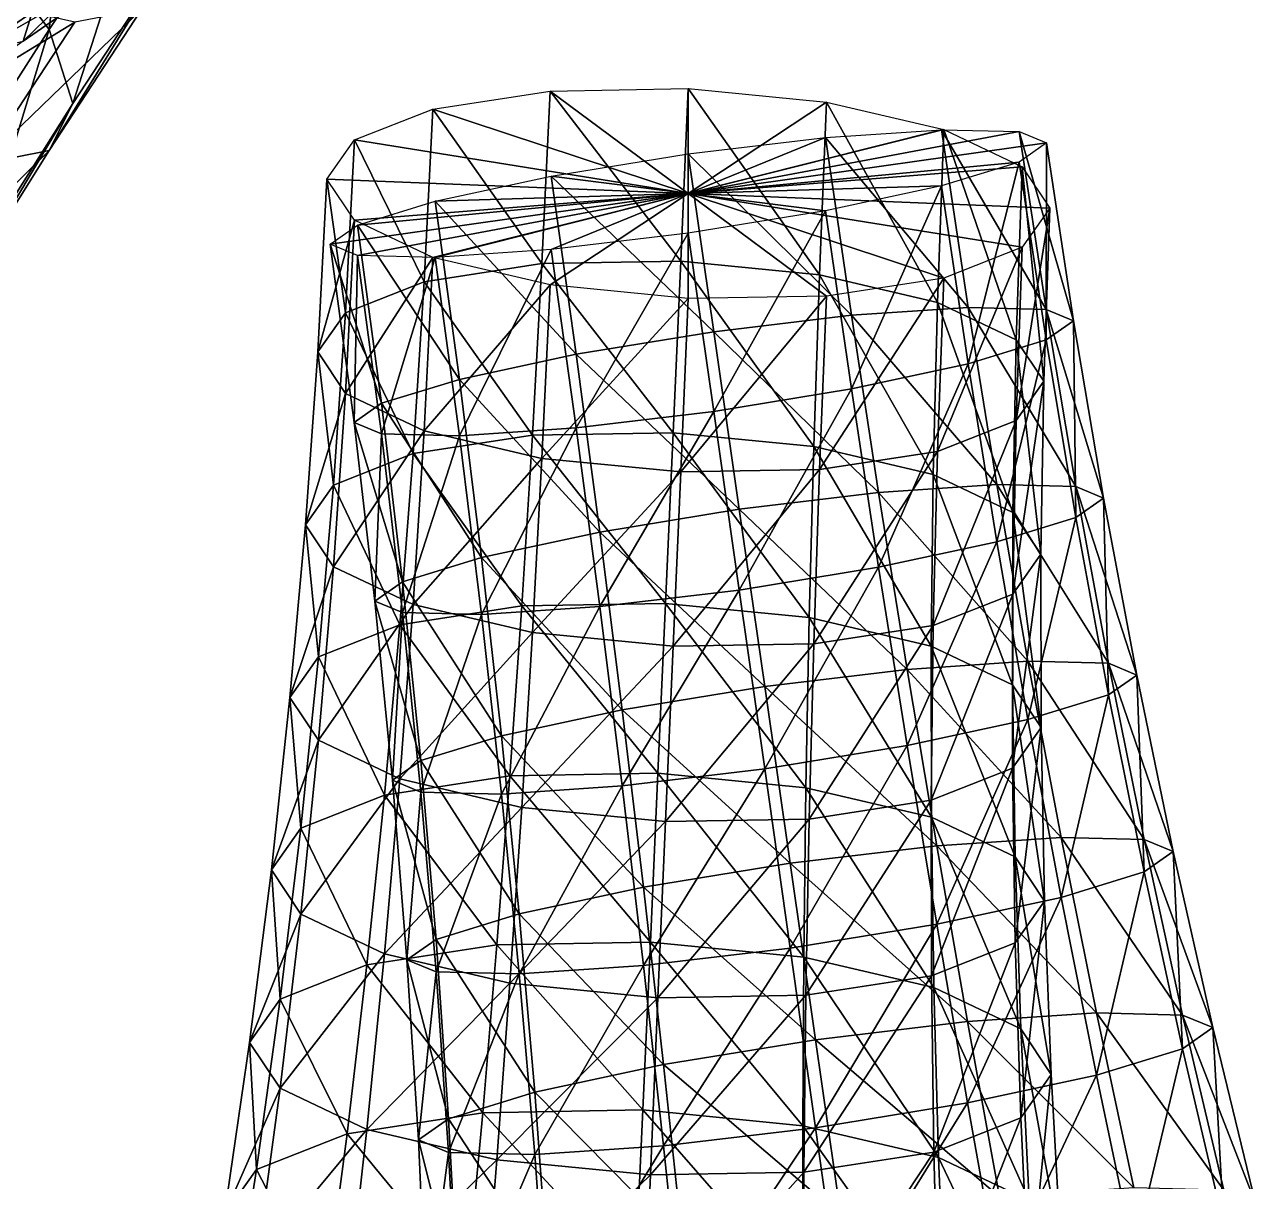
# Model space of a CAD drawing. Header units: metres. Extents: x 9079 to 9208, y 11521 to 11707.
# Drawn here: x 9159.6 to 9193.63, y 11554.23 to 11586.2 of the extents above; entities that cross this region are included whole.
import ezdxf

# ---------------------------------------------------------------- set-up
doc = ezdxf.new("R2010")
doc.units = ezdxf.units.M
for name, color, linetype in [('CONE_ST815GC40', 7, 'Continuous'), ('CONE_ST815GC41', 7, 'Continuous'), ('CONE_ST815GC42', 7, 'Continuous'), ('CONE_ST815GC43', 7, 'Continuous')]:
    doc.layers.add(name, color=color, linetype=linetype)

msp = doc.modelspace()

# ---------------------------------------------------------------- linework, layer by layer
at = {"layer": 'CONE_ST815GC40'}
for points in [[(9160.992, 11592.374, -192.239), (9160.279, 11586.068, -191.69), (9158.411, 11588.547, -194.165)], [(9160.992, 11592.374, -192.239), (9162.835, 11589.927, -189.796), (9160.279, 11586.068, -191.69)], [(9162.835, 11589.927, -189.796), (9160.934, 11584.022, -188.352), (9160.279, 11586.068, -191.69)], [(9162.835, 11589.927, -189.796), (9163.483, 11587.907, -186.501), (9160.934, 11584.022, -188.352)], [(9158.411, 11588.547, -194.165), (9160.279, 11586.068, -191.69), (9157.79, 11582.185, -193.632)], [(9163.483, 11587.907, -186.501), (9162.835, 11586.621, -182.856), (9160.279, 11582.719, -184.66)], [(9163.483, 11587.907, -186.501), (9160.279, 11582.719, -184.66), (9160.934, 11584.022, -188.352)], [(9160.992, 11586.265, -179.416), (9158.232, 11586.893, -176.705), (9155.616, 11582.994, -178.429)], [(9162.835, 11586.621, -182.856), (9160.992, 11586.265, -179.416), (9158.411, 11582.358, -181.175)], [(9162.835, 11586.621, -182.856), (9158.411, 11582.358, -181.175), (9160.279, 11582.719, -184.66)], [(9160.992, 11586.265, -179.416), (9155.616, 11582.994, -178.429), (9158.411, 11582.358, -181.175)], [(9160.279, 11586.068, -191.69), (9158.46, 11580.094, -190.223), (9157.79, 11582.185, -193.632)], [(9160.279, 11586.068, -191.69), (9160.934, 11584.022, -188.352), (9158.46, 11580.094, -190.223)], [(9160.934, 11584.022, -188.352), (9160.279, 11582.719, -184.66), (9157.79, 11578.763, -186.451)], [(9160.934, 11584.022, -188.352), (9157.79, 11578.763, -186.451), (9158.46, 11580.094, -190.223)], [(9160.279, 11582.719, -184.66), (9158.411, 11582.358, -181.175), (9155.882, 11578.395, -182.892)], [(9160.279, 11582.719, -184.66), (9155.882, 11578.395, -182.892), (9157.79, 11578.763, -186.451)]]:
    msp.add_3dface(points, dxfattribs=at)
at = {"layer": 'CONE_ST815GC41'}
for points in [[(9159.565, 11589.851, -191.171), (9160.045, 11587.292, -188.242), (9156.234, 11584.555, -189.974)], [(9163.911, 11589.972, -186.546), (9163.433, 11588.426, -182.995), (9159.565, 11585.74, -184.676)], [(9163.911, 11589.972, -186.546), (9159.565, 11585.74, -184.676), (9160.045, 11587.292, -188.242)], [(9162.073, 11588.118, -179.351), (9156.155, 11586.41, -177.819), (9158.199, 11585.43, -181.016)], [(9163.433, 11588.426, -182.995), (9162.073, 11588.118, -179.351), (9158.199, 11585.43, -181.016)], [(9163.433, 11588.426, -182.995), (9158.199, 11585.43, -181.016), (9159.565, 11585.74, -184.676)], [(9160.045, 11587.292, -188.242), (9159.565, 11585.74, -184.676), (9155.748, 11582.983, -186.361)], [(9160.045, 11587.292, -188.242), (9155.748, 11582.983, -186.361), (9156.234, 11584.555, -189.974)]]:
    msp.add_3dface(points, dxfattribs=at)
at = {"layer": 'CONE_ST815GC42'}
for points in [[(9177.953, 11581.532, -182.176), (9181.742, 11583.081, -191.3), (9184.954, 11583.297, -189.095)], [(9177.953, 11581.532, -182.176), (9184.954, 11583.297, -189.095), (9187.1, 11583.244, -185.837)], [(9177.953, 11581.532, -182.176), (9187.1, 11583.244, -185.837), (9187.854, 11582.931, -182.022)], [(9177.953, 11582.629, -192.116), (9181.742, 11583.081, -191.3), (9182.462, 11578.167, -191.883)], [(9177.953, 11581.532, -182.176), (9177.953, 11582.629, -192.116), (9181.742, 11583.081, -191.3)], [(9181.742, 11583.081, -191.3), (9184.954, 11583.297, -189.095), (9185.688, 11578.384, -189.668)], [(9181.742, 11583.081, -191.3), (9185.688, 11578.384, -189.668), (9182.462, 11578.167, -191.883)], [(9184.954, 11583.297, -189.095), (9187.1, 11583.244, -185.837), (9187.844, 11578.331, -186.396)], [(9184.954, 11583.297, -189.095), (9187.844, 11578.331, -186.396), (9185.688, 11578.384, -189.668)], [(9187.1, 11583.244, -185.837), (9187.854, 11582.931, -182.022), (9188.6, 11578.016, -182.564)], [(9187.1, 11583.244, -185.837), (9188.6, 11578.016, -182.564), (9187.844, 11578.331, -186.396)], [(9177.953, 11581.532, -182.176), (9187.854, 11582.931, -182.022), (9187.1, 11582.404, -178.23)], [(9187.854, 11582.931, -182.022), (9187.1, 11582.404, -178.23), (9187.844, 11577.488, -178.755)], [(9187.854, 11582.931, -182.022), (9187.844, 11577.488, -178.755), (9188.6, 11578.016, -182.564)], [(9174.164, 11582.01, -191.418), (9177.953, 11582.629, -192.116), (9178.657, 11577.713, -192.702)], [(9177.953, 11581.532, -182.176), (9174.164, 11582.01, -191.418), (9177.953, 11582.629, -192.116)], [(9177.953, 11582.629, -192.116), (9182.462, 11578.167, -191.883), (9178.657, 11577.713, -192.702)], [(9177.953, 11581.532, -182.176), (9187.1, 11582.404, -178.23), (9184.954, 11581.746, -175.039)], [(9187.1, 11582.404, -178.23), (9184.954, 11581.746, -175.039), (9185.688, 11576.826, -175.55)], [(9187.1, 11582.404, -178.23), (9185.688, 11576.826, -175.55), (9187.844, 11577.488, -178.755)], [(9170.953, 11581.319, -189.314), (9174.164, 11582.01, -191.418), (9174.851, 11577.092, -192.001)], [(9177.953, 11581.532, -182.176), (9170.953, 11581.319, -189.314), (9174.164, 11582.01, -191.418)], [(9174.164, 11582.01, -191.418), (9178.657, 11577.713, -192.702), (9174.851, 11577.092, -192.001)], [(9177.953, 11581.532, -182.176), (9184.954, 11581.746, -175.039), (9181.742, 11581.054, -172.934)], [(9184.954, 11581.746, -175.039), (9181.742, 11581.054, -172.934), (9182.462, 11576.132, -173.437)], [(9184.954, 11581.746, -175.039), (9182.462, 11576.132, -173.437), (9185.688, 11576.826, -175.55)], [(9177.953, 11581.532, -182.176), (9168.806, 11579.821, -178.515), (9168.053, 11580.134, -182.33)], [(9177.953, 11581.532, -182.176), (9168.053, 11580.134, -182.33), (9168.806, 11580.66, -186.122)], [(9177.953, 11581.532, -182.176), (9170.953, 11579.768, -175.257), (9168.806, 11579.821, -178.515)], [(9177.953, 11581.532, -182.176), (9168.806, 11580.66, -186.122), (9170.953, 11581.319, -189.314)], [(9168.806, 11580.66, -186.122), (9170.953, 11581.319, -189.314), (9171.625, 11576.398, -189.888)], [(9177.953, 11581.532, -182.176), (9174.164, 11579.984, -173.052), (9170.953, 11579.768, -175.257)], [(9170.953, 11581.319, -189.314), (9174.851, 11577.092, -192.001), (9171.625, 11576.398, -189.888)], [(9177.953, 11581.532, -182.176), (9177.953, 11580.435, -172.236), (9174.164, 11579.984, -173.052)], [(9177.953, 11581.532, -182.176), (9181.742, 11581.054, -172.934), (9177.953, 11580.435, -172.236)], [(9181.742, 11581.054, -172.934), (9177.953, 11580.435, -172.236), (9178.657, 11575.51, -172.736)], [(9181.742, 11581.054, -172.934), (9178.657, 11575.51, -172.736), (9182.462, 11576.132, -173.437)], [(9168.053, 11580.134, -182.33), (9168.806, 11580.66, -186.122), (9169.47, 11575.736, -186.683)], [(9168.806, 11580.66, -186.122), (9171.625, 11576.398, -189.888), (9169.47, 11575.736, -186.683)], [(9177.953, 11580.435, -172.236), (9174.164, 11579.984, -173.052), (9174.851, 11575.057, -173.555)], [(9177.953, 11580.435, -172.236), (9174.851, 11575.057, -173.555), (9178.657, 11575.51, -172.736)], [(9168.806, 11579.821, -178.515), (9168.053, 11580.134, -182.33), (9168.713, 11575.207, -182.874)], [(9168.053, 11580.134, -182.33), (9169.47, 11575.736, -186.683), (9168.713, 11575.207, -182.874)], [(9174.164, 11579.984, -173.052), (9170.953, 11579.768, -175.257), (9171.625, 11574.84, -175.77)], [(9174.164, 11579.984, -173.052), (9171.625, 11574.84, -175.77), (9174.851, 11575.057, -173.555)], [(9168.806, 11579.821, -178.515), (9168.713, 11575.207, -182.874), (9169.47, 11574.893, -179.042)], [(9170.953, 11579.768, -175.257), (9168.806, 11579.821, -178.515), (9169.47, 11574.893, -179.042)], [(9170.953, 11579.768, -175.257), (9169.47, 11574.893, -179.042), (9171.625, 11574.84, -175.77)], [(9182.462, 11578.167, -191.883), (9185.688, 11578.384, -189.668), (9186.483, 11573.487, -190.302)], [(9185.688, 11578.384, -189.668), (9187.844, 11578.331, -186.396), (9188.667, 11573.433, -186.987)], [(9185.688, 11578.384, -189.668), (9188.667, 11573.433, -186.987), (9186.483, 11573.487, -190.302)], [(9187.844, 11578.331, -186.396), (9188.6, 11578.016, -182.564), (9189.434, 11573.114, -183.105)], [(9187.844, 11578.331, -186.396), (9189.434, 11573.114, -183.105), (9188.667, 11573.433, -186.987)], [(9178.657, 11577.713, -192.702), (9182.462, 11578.167, -191.883), (9183.215, 11573.267, -192.545)], [(9182.462, 11578.167, -191.883), (9186.483, 11573.487, -190.302), (9183.215, 11573.267, -192.545)], [(9188.6, 11578.016, -182.564), (9187.844, 11577.488, -178.755), (9188.667, 11572.579, -179.247)], [(9188.6, 11578.016, -182.564), (9188.667, 11572.579, -179.247), (9189.434, 11573.114, -183.105)], [(9174.851, 11577.092, -192.001), (9178.657, 11577.713, -192.702), (9179.36, 11572.807, -193.375)], [(9178.657, 11577.713, -192.702), (9183.215, 11573.267, -192.545), (9179.36, 11572.807, -193.375)], [(9187.844, 11577.488, -178.755), (9185.688, 11576.826, -175.55), (9186.483, 11571.908, -176)], [(9187.844, 11577.488, -178.755), (9186.483, 11571.908, -176), (9188.667, 11572.579, -179.247)], [(9171.625, 11576.398, -189.888), (9174.851, 11577.092, -192.001), (9175.505, 11572.178, -192.665)], [(9174.851, 11577.092, -192.001), (9179.36, 11572.807, -193.375), (9175.505, 11572.178, -192.665)], [(9185.688, 11576.826, -175.55), (9182.462, 11576.132, -173.437), (9183.215, 11571.205, -173.859)], [(9185.688, 11576.826, -175.55), (9183.215, 11571.205, -173.859), (9186.483, 11571.908, -176)], [(9169.47, 11575.736, -186.683), (9171.625, 11576.398, -189.888), (9172.237, 11571.474, -190.524)], [(9171.625, 11576.398, -189.888), (9175.505, 11572.178, -192.665), (9172.237, 11571.474, -190.524)], [(9182.462, 11576.132, -173.437), (9178.657, 11575.51, -172.736), (9179.36, 11570.575, -173.149)], [(9182.462, 11576.132, -173.437), (9179.36, 11570.575, -173.149), (9183.215, 11571.205, -173.859)], [(9168.713, 11575.207, -182.874), (9169.47, 11575.736, -186.683), (9170.054, 11570.804, -187.277)], [(9169.47, 11575.736, -186.683), (9172.237, 11571.474, -190.524), (9170.054, 11570.804, -187.277)], [(9169.47, 11574.893, -179.042), (9168.713, 11575.207, -182.874), (9169.287, 11570.269, -183.419)], [(9168.713, 11575.207, -182.874), (9170.054, 11570.804, -187.277), (9169.287, 11570.269, -183.419)], [(9178.657, 11575.51, -172.736), (9174.851, 11575.057, -173.555), (9175.505, 11570.116, -173.979)], [(9178.657, 11575.51, -172.736), (9175.505, 11570.116, -173.979), (9179.36, 11570.575, -173.149)], [(9169.47, 11574.893, -179.042), (9169.287, 11570.269, -183.419), (9170.054, 11569.95, -179.537)], [(9171.625, 11574.84, -175.77), (9169.47, 11574.893, -179.042), (9170.054, 11569.95, -179.537)], [(9171.625, 11574.84, -175.77), (9170.054, 11569.95, -179.537), (9172.237, 11569.896, -176.222)], [(9174.851, 11575.057, -173.555), (9171.625, 11574.84, -175.77), (9172.237, 11569.896, -176.222)], [(9174.851, 11575.057, -173.555), (9172.237, 11569.896, -176.222), (9175.505, 11570.116, -173.979)], [(9183.215, 11573.267, -192.545), (9186.483, 11573.487, -190.302), (9187.339, 11568.605, -190.996)], [(9186.483, 11573.487, -190.302), (9188.667, 11573.433, -186.987), (9189.57, 11568.55, -187.61)], [(9186.483, 11573.487, -190.302), (9189.57, 11568.55, -187.61), (9187.339, 11568.605, -190.996)], [(9179.36, 11572.807, -193.375), (9183.215, 11573.267, -192.545), (9184.001, 11568.38, -193.287)], [(9183.215, 11573.267, -192.545), (9187.339, 11568.605, -190.996), (9184.001, 11568.38, -193.287)], [(9188.667, 11573.433, -186.987), (9189.434, 11573.114, -183.105), (9190.353, 11568.224, -183.645)], [(9188.667, 11573.433, -186.987), (9190.353, 11568.224, -183.645), (9189.57, 11568.55, -187.61)], [(9175.505, 11572.178, -192.665), (9179.36, 11572.807, -193.375), (9180.064, 11567.911, -194.135)], [(9179.36, 11572.807, -193.375), (9184.001, 11568.38, -193.287), (9180.064, 11567.911, -194.135)], [(9189.434, 11573.114, -183.105), (9188.667, 11572.579, -179.247), (9189.57, 11567.677, -179.704)], [(9189.434, 11573.114, -183.105), (9189.57, 11567.677, -179.704), (9190.353, 11568.224, -183.645)], [(9188.667, 11572.579, -179.247), (9186.483, 11571.908, -176), (9187.339, 11566.993, -176.387)], [(9188.667, 11572.579, -179.247), (9187.339, 11566.993, -176.387), (9189.57, 11567.677, -179.704)], [(9172.237, 11571.474, -190.524), (9175.505, 11572.178, -192.665), (9176.126, 11567.268, -193.41)], [(9175.505, 11572.178, -192.665), (9180.064, 11567.911, -194.135), (9176.126, 11567.268, -193.41)], [(9186.483, 11571.908, -176), (9183.215, 11571.205, -173.859), (9184.001, 11566.274, -174.2)], [(9186.483, 11571.908, -176), (9184.001, 11566.274, -174.2), (9187.339, 11566.993, -176.387)], [(9170.054, 11570.804, -187.277), (9172.237, 11571.474, -190.524), (9172.788, 11566.549, -191.223)], [(9172.237, 11571.474, -190.524), (9176.126, 11567.268, -193.41), (9172.788, 11566.549, -191.223)], [(9183.215, 11571.205, -173.859), (9179.36, 11570.575, -173.149), (9180.064, 11565.631, -173.475)], [(9183.215, 11571.205, -173.859), (9180.064, 11565.631, -173.475), (9184.001, 11566.274, -174.2)], [(9169.287, 11570.269, -183.419), (9170.054, 11570.804, -187.277), (9170.557, 11565.865, -187.906)], [(9170.054, 11570.804, -187.277), (9172.788, 11566.549, -191.223), (9170.557, 11565.865, -187.906)], [(9179.36, 11570.575, -173.149), (9175.505, 11570.116, -173.979), (9176.126, 11565.162, -174.322)], [(9179.36, 11570.575, -173.149), (9176.126, 11565.162, -174.322), (9180.064, 11565.631, -173.475)], [(9170.054, 11569.95, -179.537), (9169.287, 11570.269, -183.419), (9169.774, 11565.318, -183.965)], [(9169.287, 11570.269, -183.419), (9170.557, 11565.865, -187.906), (9169.774, 11565.318, -183.965)], [(9175.505, 11570.116, -173.979), (9172.237, 11569.896, -176.222), (9172.788, 11564.937, -176.614)], [(9175.505, 11570.116, -173.979), (9172.788, 11564.937, -176.614), (9176.126, 11565.162, -174.322)], [(9170.054, 11569.95, -179.537), (9169.774, 11565.318, -183.965), (9170.557, 11564.992, -180)], [(9172.237, 11569.896, -176.222), (9170.054, 11569.95, -179.537), (9170.557, 11564.992, -180)], [(9172.237, 11569.896, -176.222), (9170.557, 11564.992, -180), (9172.788, 11564.937, -176.614)], [(9180.064, 11567.911, -194.135), (9184.001, 11568.38, -193.287), (9184.82, 11563.507, -194.109)], [(9184.001, 11568.38, -193.287), (9187.339, 11568.605, -190.996), (9188.257, 11563.738, -191.75)], [(9184.001, 11568.38, -193.287), (9188.257, 11563.738, -191.75), (9184.82, 11563.507, -194.109)], [(9187.339, 11568.605, -190.996), (9189.57, 11568.55, -187.61), (9190.553, 11563.682, -188.265)], [(9187.339, 11568.605, -190.996), (9190.553, 11563.682, -188.265), (9188.257, 11563.738, -191.75)], [(9189.57, 11568.55, -187.61), (9190.353, 11568.224, -183.645), (9191.359, 11563.347, -184.183)], [(9189.57, 11568.55, -187.61), (9191.359, 11563.347, -184.183), (9190.553, 11563.682, -188.265)], [(9190.353, 11568.224, -183.645), (9189.57, 11567.677, -179.704), (9190.553, 11562.784, -180.126)], [(9190.353, 11568.224, -183.645), (9190.553, 11562.784, -180.126), (9191.359, 11563.347, -184.183)], [(9176.126, 11567.268, -193.41), (9180.064, 11567.911, -194.135), (9180.767, 11563.024, -194.982)], [(9180.064, 11567.911, -194.135), (9184.82, 11563.507, -194.109), (9180.767, 11563.024, -194.982)], [(9189.57, 11567.677, -179.704), (9187.339, 11566.993, -176.387), (9188.257, 11562.079, -176.712)], [(9189.57, 11567.677, -179.704), (9188.257, 11562.079, -176.712), (9190.553, 11562.784, -180.126)], [(9172.788, 11566.549, -191.223), (9176.126, 11567.268, -193.41), (9176.714, 11562.362, -194.235)], [(9176.126, 11567.268, -193.41), (9180.767, 11563.024, -194.982), (9176.714, 11562.362, -194.235)], [(9187.339, 11566.993, -176.387), (9184.001, 11566.274, -174.2), (9184.82, 11561.339, -174.46)], [(9187.339, 11566.993, -176.387), (9184.82, 11561.339, -174.46), (9188.257, 11562.079, -176.712)], [(9170.557, 11565.865, -187.906), (9172.788, 11566.549, -191.223), (9173.277, 11561.622, -191.984)], [(9172.788, 11566.549, -191.223), (9176.714, 11562.362, -194.235), (9173.277, 11561.622, -191.984)], [(9184.001, 11566.274, -174.2), (9180.064, 11565.631, -173.475), (9180.767, 11560.677, -173.714)], [(9184.001, 11566.274, -174.2), (9180.767, 11560.677, -173.714), (9184.82, 11561.339, -174.46)], [(9169.774, 11565.318, -183.965), (9170.557, 11565.865, -187.906), (9170.981, 11560.917, -188.57)], [(9170.557, 11565.865, -187.906), (9173.277, 11561.622, -191.984), (9170.981, 11560.917, -188.57)], [(9170.557, 11564.992, -180), (9169.774, 11565.318, -183.965), (9170.175, 11560.355, -184.513)], [(9169.774, 11565.318, -183.965), (9170.981, 11560.917, -188.57), (9170.175, 11560.355, -184.513)], [(9180.064, 11565.631, -173.475), (9176.126, 11565.162, -174.322), (9176.714, 11560.194, -174.587)], [(9180.064, 11565.631, -173.475), (9176.714, 11560.194, -174.587), (9180.767, 11560.677, -173.714)], [(9170.557, 11564.992, -180), (9170.175, 11560.355, -184.513), (9170.981, 11560.019, -180.431)], [(9172.788, 11564.937, -176.614), (9170.557, 11564.992, -180), (9170.981, 11560.019, -180.431)], [(9176.126, 11565.162, -174.322), (9172.788, 11564.937, -176.614), (9173.277, 11559.963, -176.945)], [(9176.126, 11565.162, -174.322), (9173.277, 11559.963, -176.945), (9176.714, 11560.194, -174.587)], [(9172.788, 11564.937, -176.614), (9170.981, 11560.019, -180.431), (9173.277, 11559.963, -176.945)], [(9184.82, 11563.507, -194.109), (9188.257, 11563.738, -191.75), (9189.235, 11558.887, -192.565)], [(9188.257, 11563.738, -191.75), (9190.553, 11563.682, -188.265), (9191.616, 11558.829, -188.952)], [(9188.257, 11563.738, -191.75), (9191.616, 11558.829, -188.952), (9189.235, 11558.887, -192.565)], [(9190.553, 11563.682, -188.265), (9191.359, 11563.347, -184.183), (9192.452, 11558.481, -184.72)], [(9190.553, 11563.682, -188.265), (9192.452, 11558.481, -184.72), (9191.616, 11558.829, -188.952)], [(9180.767, 11563.024, -194.982), (9184.82, 11563.507, -194.109), (9185.673, 11558.648, -195.011)], [(9184.82, 11563.507, -194.109), (9189.235, 11558.887, -192.565), (9185.673, 11558.648, -195.011)], [(9191.359, 11563.347, -184.183), (9190.553, 11562.784, -180.126), (9191.616, 11557.898, -180.514)], [(9191.359, 11563.347, -184.183), (9191.616, 11557.898, -180.514), (9192.452, 11558.481, -184.72)], [(9176.714, 11562.362, -194.235), (9180.767, 11563.024, -194.982), (9181.47, 11558.147, -195.915)], [(9180.767, 11563.024, -194.982), (9185.673, 11558.648, -195.011), (9181.47, 11558.147, -195.915)], [(9190.553, 11562.784, -180.126), (9188.257, 11562.079, -176.712), (9189.235, 11557.167, -176.974)], [(9190.553, 11562.784, -180.126), (9189.235, 11557.167, -176.974), (9191.616, 11557.898, -180.514)], [(9173.277, 11561.622, -191.984), (9176.714, 11562.362, -194.235), (9177.268, 11557.461, -195.142)], [(9176.714, 11562.362, -194.235), (9181.47, 11558.147, -195.915), (9177.268, 11557.461, -195.142)], [(9188.257, 11562.079, -176.712), (9184.82, 11561.339, -174.46), (9185.673, 11556.4, -174.64)], [(9188.257, 11562.079, -176.712), (9185.673, 11556.4, -174.64), (9189.235, 11557.167, -176.974)], [(9170.981, 11560.917, -188.57), (9173.277, 11561.622, -191.984), (9173.706, 11556.694, -192.807)], [(9173.277, 11561.622, -191.984), (9177.268, 11557.461, -195.142), (9173.706, 11556.694, -192.807)], [(9184.82, 11561.339, -174.46), (9180.767, 11560.677, -173.714), (9181.47, 11555.714, -173.866)], [(9184.82, 11561.339, -174.46), (9181.47, 11555.714, -173.866), (9185.673, 11556.4, -174.64)], [(9170.175, 11560.355, -184.513), (9170.981, 11560.917, -188.57), (9171.325, 11555.963, -189.268)], [(9170.981, 11560.917, -188.57), (9173.706, 11556.694, -192.807), (9171.325, 11555.963, -189.268)], [(9180.767, 11560.677, -173.714), (9176.714, 11560.194, -174.587), (9177.268, 11555.213, -174.771)], [(9180.767, 11560.677, -173.714), (9177.268, 11555.213, -174.771), (9181.47, 11555.714, -173.866)], [(9170.981, 11560.019, -180.431), (9170.175, 11560.355, -184.513), (9170.489, 11555.379, -185.062)], [(9170.175, 11560.355, -184.513), (9171.325, 11555.963, -189.268), (9170.489, 11555.379, -185.062)], [(9170.981, 11560.019, -180.431), (9170.489, 11555.379, -185.062), (9171.325, 11555.032, -180.83)], [(9173.277, 11559.963, -176.945), (9170.981, 11560.019, -180.431), (9171.325, 11555.032, -180.83)], [(9173.277, 11559.963, -176.945), (9171.325, 11555.032, -180.83), (9173.706, 11554.973, -177.216)], [(9176.714, 11560.194, -174.587), (9173.277, 11559.963, -176.945), (9173.706, 11554.973, -177.216)], [(9176.714, 11560.194, -174.587), (9173.706, 11554.973, -177.216), (9177.268, 11555.213, -174.771)], [(9185.673, 11558.648, -195.011), (9189.235, 11558.887, -192.565), (9190.275, 11554.052, -193.441)], [(9189.235, 11558.887, -192.565), (9191.616, 11558.829, -188.952), (9192.759, 11553.991, -189.67)], [(9189.235, 11558.887, -192.565), (9192.759, 11553.991, -189.67), (9190.275, 11554.052, -193.441)], [(9181.47, 11558.147, -195.915), (9185.673, 11558.648, -195.011), (9186.558, 11553.802, -195.992)], [(9185.673, 11558.648, -195.011), (9190.275, 11554.052, -193.441), (9186.558, 11553.802, -195.992)], [(9191.616, 11558.829, -188.952), (9192.452, 11558.481, -184.72), (9193.631, 11553.628, -185.255)], [(9191.616, 11558.829, -188.952), (9193.631, 11553.628, -185.255), (9192.759, 11553.991, -189.67)], [(9192.452, 11558.481, -184.72), (9191.616, 11557.898, -180.514), (9192.759, 11553.019, -180.867)], [(9192.452, 11558.481, -184.72), (9192.759, 11553.019, -180.867), (9193.631, 11553.628, -185.255)], [(9177.268, 11557.461, -195.142), (9181.47, 11558.147, -195.915), (9182.174, 11553.279, -196.936)], [(9181.47, 11558.147, -195.915), (9186.558, 11553.802, -195.992), (9182.174, 11553.279, -196.936)], [(9191.616, 11557.898, -180.514), (9189.235, 11557.167, -176.974), (9190.275, 11552.257, -177.174)], [(9191.616, 11557.898, -180.514), (9190.275, 11552.257, -177.174), (9192.759, 11553.019, -180.867)], [(9173.706, 11556.694, -192.807), (9177.268, 11557.461, -195.142), (9177.789, 11552.563, -196.129)], [(9177.268, 11557.461, -195.142), (9182.174, 11553.279, -196.936), (9177.789, 11552.563, -196.129)], [(9189.235, 11557.167, -176.974), (9185.673, 11556.4, -174.64), (9186.558, 11551.456, -174.738)], [(9189.235, 11557.167, -176.974), (9186.558, 11551.456, -174.738), (9190.275, 11552.257, -177.174)], [(9171.325, 11555.963, -189.268), (9173.706, 11556.694, -192.807), (9174.072, 11551.763, -193.693)], [(9173.706, 11556.694, -192.807), (9177.789, 11552.563, -196.129), (9174.072, 11551.763, -193.693)], [(9185.673, 11556.4, -174.64), (9181.47, 11555.714, -173.866), (9182.174, 11550.741, -173.931)], [(9185.673, 11556.4, -174.64), (9182.174, 11550.741, -173.931), (9186.558, 11551.456, -174.738)], [(9170.489, 11555.379, -185.062), (9171.325, 11555.963, -189.268), (9171.589, 11551, -190)], [(9171.325, 11555.963, -189.268), (9174.072, 11551.763, -193.693), (9171.589, 11551, -190)], [(9181.47, 11555.714, -173.866), (9177.268, 11555.213, -174.771), (9177.789, 11550.218, -174.875)], [(9181.47, 11555.714, -173.866), (9177.789, 11550.218, -174.875), (9182.174, 11550.741, -173.931)], [(9171.325, 11555.032, -180.83), (9170.489, 11555.379, -185.062), (9170.717, 11550.392, -185.612)], [(9170.489, 11555.379, -185.062), (9171.589, 11551, -190), (9170.717, 11550.392, -185.612)], [(9177.268, 11555.213, -174.771), (9173.706, 11554.973, -177.216), (9174.072, 11549.968, -177.427)], [(9177.268, 11555.213, -174.771), (9174.072, 11549.968, -177.427), (9177.789, 11550.218, -174.875)], [(9171.325, 11555.032, -180.83), (9170.717, 11550.392, -185.612), (9171.589, 11550.029, -181.197)], [(9173.706, 11554.973, -177.216), (9171.325, 11555.032, -180.83), (9171.589, 11550.029, -181.197)], [(9173.706, 11554.973, -177.216), (9171.589, 11550.029, -181.197), (9174.072, 11549.968, -177.427)]]:
    msp.add_3dface(points, dxfattribs=at)
at = {"layer": 'CONE_ST815GC43'}
for points in [[(9174.13, 11584.366, -190.971), (9177.953, 11584.433, -191.746), (9177.743, 11579.664, -193.237)], [(9177.953, 11581.532, -182.176), (9174.13, 11584.366, -190.971), (9177.953, 11584.433, -191.746)], [(9177.953, 11584.433, -191.746), (9181.584, 11579.288, -192.552), (9177.743, 11579.664, -193.237)], [(9177.953, 11584.433, -191.746), (9181.777, 11584.058, -191.064), (9181.584, 11579.288, -192.552)], [(9177.953, 11581.532, -182.176), (9177.953, 11584.433, -191.746), (9181.777, 11584.058, -191.064)], [(9170.888, 11583.867, -188.857), (9174.13, 11584.366, -190.971), (9173.903, 11579.597, -192.458)], [(9177.953, 11581.532, -182.176), (9170.888, 11583.867, -188.857), (9174.13, 11584.366, -190.971)], [(9174.13, 11584.366, -190.971), (9177.743, 11579.664, -193.237), (9173.903, 11579.597, -192.458)], [(9177.953, 11581.532, -182.176), (9181.777, 11584.058, -191.064), (9185.018, 11583.299, -189.029)], [(9181.777, 11584.058, -191.064), (9184.839, 11578.526, -190.508), (9181.584, 11579.288, -192.552)], [(9181.777, 11584.058, -191.064), (9185.018, 11583.299, -189.029), (9184.839, 11578.526, -190.508)], [(9168.723, 11583.013, -185.726), (9170.888, 11583.867, -188.857), (9170.648, 11579.097, -190.335)], [(9177.953, 11581.532, -182.176), (9168.723, 11583.013, -185.726), (9170.888, 11583.867, -188.857)], [(9170.888, 11583.867, -188.857), (9173.903, 11579.597, -192.458), (9170.648, 11579.097, -190.335)], [(9167.962, 11581.934, -182.054), (9168.723, 11583.013, -185.726), (9168.472, 11578.239, -187.19)], [(9177.953, 11581.532, -182.176), (9167.962, 11581.934, -182.054), (9168.723, 11583.013, -185.726)], [(9168.723, 11583.013, -185.726), (9170.648, 11579.097, -190.335), (9168.472, 11578.239, -187.19)], [(9177.953, 11581.532, -182.176), (9185.018, 11583.299, -189.029), (9187.184, 11582.271, -185.951)], [(9185.018, 11583.299, -189.029), (9187.014, 11577.493, -187.416), (9184.839, 11578.526, -190.508)], [(9185.018, 11583.299, -189.029), (9187.184, 11582.271, -185.951), (9187.014, 11577.493, -187.416)], [(9177.953, 11581.532, -182.176), (9187.184, 11582.271, -185.951), (9187.944, 11581.131, -182.298)], [(9187.184, 11582.271, -185.951), (9187.778, 11576.348, -183.747), (9187.014, 11577.493, -187.416)], [(9187.184, 11582.271, -185.951), (9187.944, 11581.131, -182.298), (9187.778, 11576.348, -183.747)], [(9168.723, 11580.793, -178.401), (9167.962, 11581.934, -182.054), (9167.709, 11577.155, -183.503)], [(9167.962, 11581.934, -182.054), (9168.472, 11578.239, -187.19), (9167.709, 11577.155, -183.503)], [(9177.953, 11581.532, -182.176), (9168.723, 11580.793, -178.401), (9167.962, 11581.934, -182.054)], [(9177.953, 11581.532, -182.176), (9170.888, 11579.765, -175.323), (9168.723, 11580.793, -178.401)], [(9177.953, 11581.532, -182.176), (9174.13, 11579.006, -173.288), (9170.888, 11579.765, -175.323)], [(9177.953, 11581.532, -182.176), (9177.953, 11578.632, -172.606), (9174.13, 11579.006, -173.288)], [(9177.953, 11581.532, -182.176), (9187.944, 11581.131, -182.298), (9187.184, 11580.051, -178.626)], [(9177.953, 11581.532, -182.176), (9187.184, 11580.051, -178.626), (9185.018, 11579.197, -175.495)], [(9177.953, 11581.532, -182.176), (9185.018, 11579.197, -175.495), (9181.777, 11578.699, -173.381)], [(9177.953, 11581.532, -182.176), (9181.777, 11578.699, -173.381), (9177.953, 11578.632, -172.606)], [(9187.944, 11581.131, -182.298), (9187.184, 11580.051, -178.626), (9187.014, 11575.264, -180.06)], [(9187.944, 11581.131, -182.298), (9187.014, 11575.264, -180.06), (9187.778, 11576.348, -183.747)], [(9168.723, 11580.793, -178.401), (9167.709, 11577.155, -183.503), (9168.472, 11576.009, -179.834)], [(9170.888, 11579.765, -175.323), (9168.723, 11580.793, -178.401), (9168.472, 11576.009, -179.834)], [(9187.184, 11580.051, -178.626), (9185.018, 11579.197, -175.495), (9184.839, 11574.406, -176.915)], [(9187.184, 11580.051, -178.626), (9184.839, 11574.406, -176.915), (9187.014, 11575.264, -180.06)], [(9170.888, 11579.765, -175.323), (9168.472, 11576.009, -179.834), (9170.648, 11574.977, -176.742)], [(9174.13, 11579.006, -173.288), (9170.888, 11579.765, -175.323), (9170.648, 11574.977, -176.742)], [(9173.903, 11579.597, -192.458), (9177.743, 11579.664, -193.237), (9177.534, 11574.922, -194.811)], [(9177.743, 11579.664, -193.237), (9181.424, 11574.541, -194.117), (9177.534, 11574.922, -194.811)], [(9177.743, 11579.664, -193.237), (9181.584, 11579.288, -192.552), (9181.424, 11574.541, -194.117)], [(9170.648, 11579.097, -190.335), (9173.903, 11579.597, -192.458), (9173.643, 11574.853, -194.023)], [(9173.903, 11579.597, -192.458), (9177.534, 11574.922, -194.811), (9173.643, 11574.853, -194.023)], [(9181.584, 11579.288, -192.552), (9184.722, 11573.768, -192.047), (9181.424, 11574.541, -194.117)], [(9181.584, 11579.288, -192.552), (9184.839, 11578.526, -190.508), (9184.722, 11573.768, -192.047)], [(9168.472, 11578.239, -187.19), (9170.648, 11579.097, -190.335), (9170.345, 11574.346, -191.872)], [(9170.648, 11579.097, -190.335), (9173.643, 11574.853, -194.023), (9170.345, 11574.346, -191.872)], [(9174.13, 11579.006, -173.288), (9170.648, 11574.977, -176.742), (9173.903, 11574.214, -174.698)], [(9177.953, 11578.632, -172.606), (9174.13, 11579.006, -173.288), (9173.903, 11574.214, -174.698)], [(9185.018, 11579.197, -175.495), (9181.777, 11578.699, -173.381), (9181.584, 11573.906, -174.792)], [(9185.018, 11579.197, -175.495), (9181.584, 11573.906, -174.792), (9184.839, 11574.406, -176.915)], [(9177.953, 11578.632, -172.606), (9173.903, 11574.214, -174.698), (9177.743, 11573.838, -174.013)], [(9181.777, 11578.699, -173.381), (9177.953, 11578.632, -172.606), (9177.743, 11573.838, -174.013)], [(9181.777, 11578.699, -173.381), (9177.743, 11573.838, -174.013), (9181.584, 11573.906, -174.792)], [(9184.839, 11578.526, -190.508), (9186.925, 11572.722, -188.915), (9184.722, 11573.768, -192.047)], [(9184.839, 11578.526, -190.508), (9187.014, 11577.493, -187.416), (9186.925, 11572.722, -188.915)], [(9167.709, 11577.155, -183.503), (9168.472, 11578.239, -187.19), (9168.142, 11573.477, -188.686)], [(9168.472, 11578.239, -187.19), (9170.345, 11574.346, -191.872), (9168.142, 11573.477, -188.686)], [(9187.014, 11577.493, -187.416), (9187.699, 11571.562, -185.198), (9186.925, 11572.722, -188.915)], [(9187.014, 11577.493, -187.416), (9187.778, 11576.348, -183.747), (9187.699, 11571.562, -185.198)], [(9168.472, 11576.009, -179.834), (9167.709, 11577.155, -183.503), (9167.368, 11572.379, -184.95)], [(9167.709, 11577.155, -183.503), (9168.142, 11573.477, -188.686), (9167.368, 11572.379, -184.95)], [(9187.778, 11576.348, -183.747), (9187.014, 11575.264, -180.06), (9186.925, 11570.464, -181.462)], [(9187.778, 11576.348, -183.747), (9186.925, 11570.464, -181.462), (9187.699, 11571.562, -185.198)], [(9168.472, 11576.009, -179.834), (9167.368, 11572.379, -184.95), (9168.142, 11571.219, -181.233)], [(9170.648, 11574.977, -176.742), (9168.472, 11576.009, -179.834), (9168.142, 11571.219, -181.233)], [(9187.014, 11575.264, -180.06), (9184.839, 11574.406, -176.915), (9184.722, 11569.595, -178.276)], [(9187.014, 11575.264, -180.06), (9184.722, 11569.595, -178.276), (9186.925, 11570.464, -181.462)], [(9170.648, 11574.977, -176.742), (9168.142, 11571.219, -181.233), (9170.345, 11570.173, -178.101)], [(9173.903, 11574.214, -174.698), (9170.648, 11574.977, -176.742), (9170.345, 11570.173, -178.101)], [(9170.345, 11574.346, -191.872), (9173.643, 11574.853, -194.023), (9173.35, 11570.134, -195.663)], [(9173.643, 11574.853, -194.023), (9177.324, 11570.204, -196.469), (9173.35, 11570.134, -195.663)], [(9173.643, 11574.853, -194.023), (9177.534, 11574.922, -194.811), (9177.324, 11570.204, -196.469)], [(9177.534, 11574.922, -194.811), (9181.297, 11569.815, -195.76), (9177.324, 11570.204, -196.469)], [(9177.534, 11574.922, -194.811), (9181.424, 11574.541, -194.117), (9181.297, 11569.815, -195.76)], [(9181.424, 11574.541, -194.117), (9184.666, 11569.026, -193.645), (9181.297, 11569.815, -195.76)], [(9181.424, 11574.541, -194.117), (9184.722, 11573.768, -192.047), (9184.666, 11569.026, -193.645)], [(9168.142, 11573.477, -188.686), (9170.345, 11574.346, -191.872), (9169.981, 11569.616, -193.466)], [(9170.345, 11574.346, -191.872), (9173.35, 11570.134, -195.663), (9169.981, 11569.616, -193.466)], [(9173.903, 11574.214, -174.698), (9170.345, 11570.173, -178.101), (9173.643, 11569.4, -176.031)], [(9177.743, 11573.838, -174.013), (9173.903, 11574.214, -174.698), (9173.643, 11569.4, -176.031)], [(9184.839, 11574.406, -176.915), (9181.584, 11573.906, -174.792), (9181.424, 11569.088, -176.125)], [(9184.839, 11574.406, -176.915), (9181.424, 11569.088, -176.125), (9184.722, 11569.595, -178.276)], [(9177.743, 11573.838, -174.013), (9173.643, 11569.4, -176.031), (9177.534, 11569.019, -175.337)], [(9181.584, 11573.906, -174.792), (9177.743, 11573.838, -174.013), (9177.534, 11569.019, -175.337)], [(9181.584, 11573.906, -174.792), (9177.534, 11569.019, -175.337), (9181.424, 11569.088, -176.125)], [(9184.722, 11573.768, -192.047), (9186.917, 11567.958, -190.446), (9184.666, 11569.026, -193.645)], [(9184.722, 11573.768, -192.047), (9186.925, 11572.722, -188.915), (9186.917, 11567.958, -190.446)], [(9167.368, 11572.379, -184.95), (9168.142, 11573.477, -188.686), (9167.731, 11568.729, -190.212)], [(9168.142, 11573.477, -188.686), (9169.981, 11569.616, -193.466), (9167.731, 11568.729, -190.212)], [(9186.925, 11572.722, -188.915), (9187.707, 11566.772, -186.649), (9186.917, 11567.958, -190.446)], [(9186.925, 11572.722, -188.915), (9187.699, 11571.562, -185.198), (9187.707, 11566.772, -186.649)], [(9168.142, 11571.219, -181.233), (9167.368, 11572.379, -184.95), (9166.94, 11567.607, -186.396)], [(9167.368, 11572.379, -184.95), (9167.731, 11568.729, -190.212), (9166.94, 11567.607, -186.396)], [(9187.699, 11571.562, -185.198), (9186.925, 11570.464, -181.462), (9186.917, 11565.65, -182.834)], [(9187.699, 11571.562, -185.198), (9186.917, 11565.65, -182.834), (9187.707, 11566.772, -186.649)], [(9168.142, 11571.219, -181.233), (9166.94, 11567.607, -186.396), (9167.731, 11566.422, -182.6)], [(9170.345, 11570.173, -178.101), (9168.142, 11571.219, -181.233), (9167.731, 11566.422, -182.6)], [(9186.925, 11570.464, -181.462), (9184.722, 11569.595, -178.276), (9184.666, 11564.763, -179.579)], [(9186.925, 11570.464, -181.462), (9184.666, 11564.763, -179.579), (9186.917, 11565.65, -182.834)], [(9170.345, 11570.173, -178.101), (9167.731, 11566.422, -182.6), (9169.981, 11565.353, -179.401)], [(9173.643, 11569.4, -176.031), (9170.345, 11570.173, -178.101), (9169.981, 11565.353, -179.401)], [(9169.981, 11569.616, -193.466), (9173.35, 11570.134, -195.663), (9173.023, 11565.44, -197.381)], [(9173.35, 11570.134, -195.663), (9177.114, 11565.512, -198.21), (9173.023, 11565.44, -197.381)], [(9173.35, 11570.134, -195.663), (9177.324, 11570.204, -196.469), (9177.114, 11565.512, -198.21)], [(9177.324, 11570.204, -196.469), (9181.204, 11565.111, -197.481), (9177.114, 11565.512, -198.21)], [(9177.324, 11570.204, -196.469), (9181.297, 11569.815, -195.76), (9181.204, 11565.111, -197.481)], [(9181.297, 11569.815, -195.76), (9184.672, 11564.299, -195.304), (9181.204, 11565.111, -197.481)], [(9181.297, 11569.815, -195.76), (9184.666, 11569.026, -193.645), (9184.672, 11564.299, -195.304)], [(9167.731, 11568.729, -190.212), (9169.981, 11569.616, -193.466), (9169.556, 11564.907, -195.12)], [(9169.981, 11569.616, -193.466), (9173.023, 11565.44, -197.381), (9169.556, 11564.907, -195.12)], [(9173.643, 11569.4, -176.031), (9169.981, 11565.353, -179.401), (9173.35, 11564.565, -177.286)], [(9177.534, 11569.019, -175.337), (9173.643, 11569.4, -176.031), (9173.35, 11564.565, -177.286)], [(9184.722, 11569.595, -178.276), (9181.424, 11569.088, -176.125), (9181.297, 11564.245, -177.382)], [(9184.722, 11569.595, -178.276), (9181.297, 11564.245, -177.382), (9184.666, 11564.763, -179.579)], [(9181.424, 11569.088, -176.125), (9177.534, 11569.019, -175.337), (9177.324, 11564.175, -176.577)], [(9181.424, 11569.088, -176.125), (9177.324, 11564.175, -176.577), (9181.297, 11564.245, -177.382)], [(9166.94, 11567.607, -186.396), (9167.731, 11568.729, -190.212), (9167.239, 11563.993, -191.77)], [(9167.731, 11568.729, -190.212), (9169.556, 11564.907, -195.12), (9167.239, 11563.993, -191.77)], [(9177.534, 11569.019, -175.337), (9173.35, 11564.565, -177.286), (9177.324, 11564.175, -176.577)], [(9184.666, 11569.026, -193.645), (9186.917, 11567.958, -190.446), (9186.989, 11563.199, -192.01)], [(9184.666, 11569.026, -193.645), (9186.989, 11563.199, -192.01), (9184.672, 11564.299, -195.304)], [(9186.917, 11567.958, -190.446), (9187.707, 11566.772, -186.649), (9187.803, 11561.979, -188.102)], [(9186.917, 11567.958, -190.446), (9187.803, 11561.979, -188.102), (9186.989, 11563.199, -192.01)], [(9167.731, 11566.422, -182.6), (9166.94, 11567.607, -186.396), (9166.425, 11562.839, -187.842)], [(9166.94, 11567.607, -186.396), (9167.239, 11563.993, -191.77), (9166.425, 11562.839, -187.842)], [(9187.707, 11566.772, -186.649), (9186.917, 11565.65, -182.834), (9186.989, 11560.824, -184.174)], [(9187.707, 11566.772, -186.649), (9186.989, 11560.824, -184.174), (9187.803, 11561.979, -188.102)], [(9167.731, 11566.422, -182.6), (9166.425, 11562.839, -187.842), (9167.239, 11561.618, -183.933)], [(9169.981, 11565.353, -179.401), (9167.731, 11566.422, -182.6), (9167.239, 11561.618, -183.933)], [(9169.981, 11565.353, -179.401), (9167.239, 11561.618, -183.933), (9169.556, 11560.519, -180.64)], [(9169.556, 11564.907, -195.12), (9173.023, 11565.44, -197.381), (9172.663, 11560.771, -199.176)], [(9173.35, 11564.565, -177.286), (9169.981, 11565.353, -179.401), (9169.556, 11560.519, -180.64)], [(9173.023, 11565.44, -197.381), (9176.904, 11560.845, -200.036), (9172.663, 11560.771, -199.176)], [(9173.023, 11565.44, -197.381), (9177.114, 11565.512, -198.21), (9176.904, 11560.845, -200.036)], [(9177.114, 11565.512, -198.21), (9181.145, 11560.43, -199.279), (9176.904, 11560.845, -200.036)], [(9177.114, 11565.512, -198.21), (9181.204, 11565.111, -197.481), (9181.145, 11560.43, -199.279)], [(9186.917, 11565.65, -182.834), (9184.666, 11564.763, -179.579), (9184.672, 11559.911, -180.824)], [(9186.917, 11565.65, -182.834), (9184.672, 11559.911, -180.824), (9186.989, 11560.824, -184.174)], [(9181.204, 11565.111, -197.481), (9184.74, 11559.588, -197.022), (9181.145, 11560.43, -199.279)], [(9181.204, 11565.111, -197.481), (9184.672, 11564.299, -195.304), (9184.74, 11559.588, -197.022)], [(9167.239, 11563.993, -191.77), (9169.556, 11564.907, -195.12), (9169.068, 11560.218, -196.831)], [(9169.556, 11564.907, -195.12), (9172.663, 11560.771, -199.176), (9169.068, 11560.218, -196.831)], [(9184.666, 11564.763, -179.579), (9181.297, 11564.245, -177.382), (9181.204, 11559.378, -178.563)], [(9184.666, 11564.763, -179.579), (9181.204, 11559.378, -178.563), (9184.672, 11559.911, -180.824)], [(9173.35, 11564.565, -177.286), (9169.556, 11560.519, -180.64), (9173.023, 11559.706, -178.463)], [(9177.324, 11564.175, -176.577), (9173.35, 11564.565, -177.286), (9173.023, 11559.706, -178.463)], [(9184.672, 11564.299, -195.304), (9186.989, 11563.199, -192.01), (9187.142, 11558.448, -193.608)], [(9184.672, 11564.299, -195.304), (9187.142, 11558.448, -193.608), (9184.74, 11559.588, -197.022)], [(9166.425, 11562.839, -187.842), (9167.239, 11563.993, -191.77), (9166.666, 11559.271, -193.358)], [(9167.239, 11563.993, -191.77), (9169.068, 11560.218, -196.831), (9166.666, 11559.271, -193.358)], [(9177.324, 11564.175, -176.577), (9173.023, 11559.706, -178.463), (9177.114, 11559.306, -177.733)], [(9181.297, 11564.245, -177.382), (9177.324, 11564.175, -176.577), (9177.114, 11559.306, -177.733)], [(9181.297, 11564.245, -177.382), (9177.114, 11559.306, -177.733), (9181.204, 11559.378, -178.563)], [(9186.989, 11563.199, -192.01), (9187.803, 11561.979, -188.102), (9187.986, 11557.182, -189.556)], [(9186.989, 11563.199, -192.01), (9187.986, 11557.182, -189.556), (9187.142, 11558.448, -193.608)], [(9167.239, 11561.618, -183.933), (9166.425, 11562.839, -187.842), (9165.822, 11558.073, -189.286)], [(9166.425, 11562.839, -187.842), (9166.666, 11559.271, -193.358), (9165.822, 11558.073, -189.286)], [(9187.803, 11561.979, -188.102), (9186.989, 11560.824, -184.174), (9187.142, 11555.985, -185.483)], [(9187.803, 11561.979, -188.102), (9187.142, 11555.985, -185.483), (9187.986, 11557.182, -189.556)], [(9167.239, 11561.618, -183.933), (9165.822, 11558.073, -189.286), (9166.666, 11556.808, -185.234)], [(9169.556, 11560.519, -180.64), (9167.239, 11561.618, -183.933), (9166.666, 11556.808, -185.234)], [(9169.068, 11560.218, -196.831), (9172.663, 11560.771, -199.176), (9172.27, 11556.126, -201.048)], [(9172.663, 11560.771, -199.176), (9176.694, 11556.204, -201.945), (9172.27, 11556.126, -201.048)], [(9172.663, 11560.771, -199.176), (9176.904, 11560.845, -200.036), (9176.694, 11556.204, -201.945)], [(9176.904, 11560.845, -200.036), (9181.119, 11555.77, -201.155), (9176.694, 11556.204, -201.945)], [(9176.904, 11560.845, -200.036), (9181.145, 11560.43, -199.279), (9181.119, 11555.77, -201.155)], [(9186.989, 11560.824, -184.174), (9184.672, 11559.911, -180.824), (9184.74, 11555.038, -182.011)], [(9186.989, 11560.824, -184.174), (9184.74, 11555.038, -182.011), (9187.142, 11555.985, -185.483)], [(9169.556, 11560.519, -180.64), (9166.666, 11556.808, -185.234), (9169.068, 11555.668, -181.82)], [(9166.666, 11559.271, -193.358), (9169.068, 11560.218, -196.831), (9168.519, 11555.549, -198.601)], [(9169.068, 11560.218, -196.831), (9172.27, 11556.126, -201.048), (9168.519, 11555.549, -198.601)], [(9173.023, 11559.706, -178.463), (9169.556, 11560.519, -180.64), (9169.068, 11555.668, -181.82)], [(9181.145, 11560.43, -199.279), (9184.87, 11554.892, -198.8), (9181.119, 11555.77, -201.155)], [(9181.145, 11560.43, -199.279), (9184.74, 11559.588, -197.022), (9184.87, 11554.892, -198.8)], [(9184.672, 11559.911, -180.824), (9181.204, 11559.378, -178.563), (9181.145, 11554.485, -179.666)], [(9184.672, 11559.911, -180.824), (9181.145, 11554.485, -179.666), (9184.74, 11555.038, -182.011)], [(9173.023, 11559.706, -178.463), (9169.068, 11555.668, -181.82), (9172.663, 11554.826, -179.562)], [(9177.114, 11559.306, -177.733), (9173.023, 11559.706, -178.463), (9172.663, 11554.826, -179.562)], [(9184.74, 11559.588, -197.022), (9187.142, 11558.448, -193.608), (9187.376, 11553.702, -195.238)], [(9184.74, 11559.588, -197.022), (9187.376, 11553.702, -195.238), (9184.87, 11554.892, -198.8)], [(9165.822, 11558.073, -189.286), (9166.666, 11559.271, -193.358), (9166.012, 11554.561, -194.978)], [(9166.666, 11559.271, -193.358), (9168.519, 11555.549, -198.601), (9166.012, 11554.561, -194.978)], [(9177.114, 11559.306, -177.733), (9172.663, 11554.826, -179.562), (9176.904, 11554.411, -178.806)], [(9181.204, 11559.378, -178.563), (9177.114, 11559.306, -177.733), (9176.904, 11554.411, -178.806)], [(9181.204, 11559.378, -178.563), (9176.904, 11554.411, -178.806), (9181.145, 11554.485, -179.666)], [(9187.142, 11558.448, -193.608), (9187.986, 11557.182, -189.556), (9188.256, 11552.382, -191.011)], [(9187.142, 11558.448, -193.608), (9188.256, 11552.382, -191.011), (9187.376, 11553.702, -195.238)], [(9166.666, 11556.808, -185.234), (9165.822, 11558.073, -189.286), (9165.132, 11553.312, -190.729)], [(9165.822, 11558.073, -189.286), (9166.012, 11554.561, -194.978), (9165.132, 11553.312, -190.729)], [(9187.986, 11557.182, -189.556), (9187.142, 11555.985, -185.483), (9187.376, 11551.133, -186.762)], [(9187.986, 11557.182, -189.556), (9187.376, 11551.133, -186.762), (9188.256, 11552.382, -191.011)], [(9166.666, 11556.808, -185.234), (9165.132, 11553.312, -190.729), (9166.012, 11551.992, -186.501)], [(9169.068, 11555.668, -181.82), (9166.666, 11556.808, -185.234), (9166.012, 11551.992, -186.501)], [(9168.519, 11555.549, -198.601), (9172.27, 11556.126, -201.048), (9171.842, 11551.506, -202.997)], [(9172.27, 11556.126, -201.048), (9176.484, 11551.588, -203.938), (9171.842, 11551.506, -202.997)], [(9172.27, 11556.126, -201.048), (9176.694, 11556.204, -201.945), (9176.484, 11551.588, -203.938)], [(9176.694, 11556.204, -201.945), (9181.126, 11551.133, -203.11), (9176.484, 11551.588, -203.938)], [(9176.694, 11556.204, -201.945), (9181.119, 11555.77, -201.155), (9181.126, 11551.133, -203.11)], [(9187.142, 11555.985, -185.483), (9184.74, 11555.038, -182.011), (9184.87, 11550.145, -183.138)], [(9187.142, 11555.985, -185.483), (9184.87, 11550.145, -183.138), (9187.376, 11551.133, -186.762)], [(9169.068, 11555.668, -181.82), (9166.012, 11551.992, -186.501), (9168.519, 11550.802, -182.939)], [(9166.012, 11554.561, -194.978), (9168.519, 11555.549, -198.601), (9167.907, 11550.901, -200.43)], [(9168.519, 11555.549, -198.601), (9171.842, 11551.506, -202.997), (9167.907, 11550.901, -200.43)], [(9172.663, 11554.826, -179.562), (9169.068, 11555.668, -181.82), (9168.519, 11550.802, -182.939)], [(9181.119, 11555.77, -201.155), (9184.87, 11554.892, -198.8), (9185.062, 11550.211, -200.639)], [(9181.119, 11555.77, -201.155), (9185.062, 11550.211, -200.639), (9181.126, 11551.133, -203.11)], [(9172.663, 11554.826, -179.562), (9168.519, 11550.802, -182.939), (9172.27, 11549.924, -180.584)], [(9176.904, 11554.411, -178.806), (9172.663, 11554.826, -179.562), (9172.27, 11549.924, -180.584)], [(9184.74, 11555.038, -182.011), (9181.145, 11554.485, -179.666), (9181.119, 11549.568, -180.692)], [(9184.74, 11555.038, -182.011), (9181.119, 11549.568, -180.692), (9184.87, 11550.145, -183.138)], [(9184.87, 11554.892, -198.8), (9187.376, 11553.702, -195.238), (9187.691, 11548.963, -196.902)], [(9184.87, 11554.892, -198.8), (9187.691, 11548.963, -196.902), (9185.062, 11550.211, -200.639)], [(9165.132, 11553.312, -190.729), (9166.012, 11554.561, -194.978), (9165.278, 11549.864, -196.628)], [(9166.012, 11554.561, -194.978), (9167.907, 11550.901, -200.43), (9165.278, 11549.864, -196.628)], [(9181.145, 11554.485, -179.666), (9176.904, 11554.411, -178.806), (9176.694, 11549.491, -179.795)], [(9181.145, 11554.485, -179.666), (9176.694, 11549.491, -179.795), (9181.119, 11549.568, -180.692)], [(9176.904, 11554.411, -178.806), (9172.27, 11549.924, -180.584), (9176.694, 11549.491, -179.795)]]:
    msp.add_3dface(points, dxfattribs=at)

doc.saveas('drawing.dxf')
